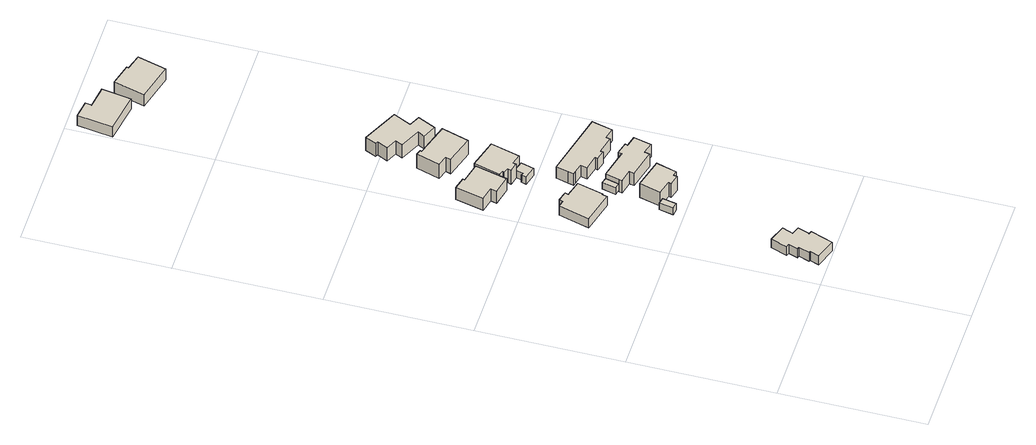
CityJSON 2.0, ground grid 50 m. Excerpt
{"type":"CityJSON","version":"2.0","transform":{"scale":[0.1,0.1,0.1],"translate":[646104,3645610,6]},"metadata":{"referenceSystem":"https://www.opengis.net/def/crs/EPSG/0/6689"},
"CityObjects":{
"building1":{"type":"Building","attributes":{"対照番号":"32849","class":"3001","usage":"403","yearOfConstruction":"0001","measuredHeight":5.1,"storeysAboveGround":1,"storeysBelowGround":0,"RiverFloodingRiskAttribute.description":"1","RiverFloodingRiskAttribute.rank":"2","RiverFloodingRiskAttribute.depth":1.59,"RiverFloodingRiskAttribute.adminType":"1","RiverFloodingRiskAttribute.scale":"2","RiverFloodingRiskAttribute.duration":8.7,"HighTideRiskAttribute.description":"1","HighTideRiskAttribute.rankOrg":"1","HighTideRiskAttribute.depth":0.07,"BuildingDetailAttribute.totalFloorArea":125,"BuildingDetailAttribute.buildingFootprintArea":125,"BuildingDetailAttribute.buildingStructureType":"601","BuildingDetailAttribute.buildingStructureOrgType":"601","BuildingDetailAttribute.urbanPlanType":"21","BuildingDetailAttribute.majorUsage":"403","BuildingDetailAttribute.orgUsage2":"4031","BuildingDetailAttribute.surveyYear":2022,"BuildingIDAttribute.prefecture":"43","BuildingIDAttribute.city":"43206"},"geometry":[{"type":"Solid","lod":"1","boundaries":[[[[0,1,2,3,4,5,6,7,8,9,10,11,12,13]],[[12,14,15,13]],[[11,16,14,12]],[[10,17,16,11]],[[9,18,17,10]],[[8,19,18,9]],[[7,20,19,8]],[[6,21,20,7]],[[5,22,21,6]],[[4,23,22,5]],[[3,24,23,4]],[[2,25,24,3]],[[1,26,25,2]],[[0,27,26,1]],[[13,15,27,0]],[[14,16,17,18,19,20,21,22,23,24,25,26,27,15]]]]}]},
"building2":{"type":"Building","attributes":{"対照番号":"33098","class":"3001","usage":"411","yearOfConstruction":1989,"measuredHeight":-9999,"storeysAboveGround":1,"storeysBelowGround":0,"RiverFloodingRiskAttribute.description":"1","RiverFloodingRiskAttribute.rank":"1","RiverFloodingRiskAttribute.depth":0.05,"RiverFloodingRiskAttribute.adminType":"1","RiverFloodingRiskAttribute.scale":"1","RiverFloodingRiskAttribute.duration":10,"HighTideRiskAttribute.description":"1","HighTideRiskAttribute.rankOrg":"1","HighTideRiskAttribute.depth":0.24,"BuildingDetailAttribute.totalFloorArea":12,"BuildingDetailAttribute.buildingFootprintArea":12,"BuildingDetailAttribute.buildingStructureType":"601","BuildingDetailAttribute.buildingStructureOrgType":"601","BuildingDetailAttribute.urbanPlanType":"21","BuildingDetailAttribute.majorUsage":"411","BuildingDetailAttribute.orgUsage2":"4111","BuildingDetailAttribute.surveyYear":2022,"BuildingIDAttribute.prefecture":"43","BuildingIDAttribute.city":"43206"},"geometry":[{"type":"Solid","lod":"1","boundaries":[[[[28,29,30,31]],[[30,32,33,31]],[[29,34,32,30]],[[28,35,34,29]],[[31,33,35,28]],[[32,34,35,33]]]]}]},
"building3":{"type":"Building","attributes":{"対照番号":"33104","class":"3001","usage":"411","yearOfConstruction":1977,"measuredHeight":4.8,"storeysAboveGround":1,"storeysBelowGround":0,"RiverFloodingRiskAttribute.description":"1","RiverFloodingRiskAttribute.rank":"2","RiverFloodingRiskAttribute.depth":1.82,"RiverFloodingRiskAttribute.adminType":"1","RiverFloodingRiskAttribute.scale":"2","RiverFloodingRiskAttribute.duration":9.5,"HighTideRiskAttribute.description":"1","HighTideRiskAttribute.rankOrg":"1","HighTideRiskAttribute.depth":0.1,"BuildingDetailAttribute.totalFloorArea":82,"BuildingDetailAttribute.buildingFootprintArea":82,"BuildingDetailAttribute.buildingStructureType":"601","BuildingDetailAttribute.buildingStructureOrgType":"601","BuildingDetailAttribute.urbanPlanType":"21","BuildingDetailAttribute.majorUsage":"411","BuildingDetailAttribute.orgUsage2":"4111","BuildingDetailAttribute.surveyYear":2022,"BuildingIDAttribute.prefecture":"43","BuildingIDAttribute.city":"43206"},"geometry":[{"type":"Solid","lod":"1","boundaries":[[[[36,37,38,39,40,41,42,43,44,45]],[[44,46,47,45]],[[43,48,46,44]],[[42,49,48,43]],[[41,50,49,42]],[[40,51,50,41]],[[39,52,51,40]],[[38,53,52,39]],[[37,54,53,38]],[[36,55,54,37]],[[45,47,55,36]],[[46,48,49,50,51,52,53,54,55,47]]]]}]},
"building4":{"type":"Building","attributes":{"対照番号":"33107","class":"3001","usage":"411","yearOfConstruction":1978,"measuredHeight":7.3,"storeysAboveGround":2,"storeysBelowGround":0,"RiverFloodingRiskAttribute.description":"1","RiverFloodingRiskAttribute.rank":"2","RiverFloodingRiskAttribute.depth":1.67,"RiverFloodingRiskAttribute.adminType":"1","RiverFloodingRiskAttribute.scale":"2","RiverFloodingRiskAttribute.duration":8.9,"BuildingDetailAttribute.totalFloorArea":164,"BuildingDetailAttribute.buildingFootprintArea":109,"BuildingDetailAttribute.buildingStructureType":"601","BuildingDetailAttribute.buildingStructureOrgType":"601","BuildingDetailAttribute.urbanPlanType":"21","BuildingDetailAttribute.majorUsage":"411","BuildingDetailAttribute.orgUsage2":"4111","BuildingDetailAttribute.surveyYear":2022,"BuildingIDAttribute.prefecture":"43","BuildingIDAttribute.city":"43206"},"geometry":[{"type":"Solid","lod":"1","boundaries":[[[[56,57,58,59,60,61,62,63]],[[62,64,65,63]],[[61,66,64,62]],[[60,67,66,61]],[[59,68,67,60]],[[58,69,68,59]],[[57,70,69,58]],[[56,71,70,57]],[[63,65,71,56]],[[64,66,67,68,69,70,71,65]]]]}]},
"building5":{"type":"Building","attributes":{"対照番号":"33100","class":"3001","usage":"411","yearOfConstruction":1989,"measuredHeight":7.5,"storeysAboveGround":2,"storeysBelowGround":0,"RiverFloodingRiskAttribute.description":"1","RiverFloodingRiskAttribute.rank":"2","RiverFloodingRiskAttribute.depth":1.99,"RiverFloodingRiskAttribute.adminType":"1","RiverFloodingRiskAttribute.scale":"2","RiverFloodingRiskAttribute.duration":12.7,"HighTideRiskAttribute.description":"1","HighTideRiskAttribute.rankOrg":"1","HighTideRiskAttribute.depth":0.17,"BuildingDetailAttribute.totalFloorArea":99,"BuildingDetailAttribute.buildingFootprintArea":54,"BuildingDetailAttribute.buildingStructureType":"601","BuildingDetailAttribute.buildingStructureOrgType":"601","BuildingDetailAttribute.urbanPlanType":"21","BuildingDetailAttribute.majorUsage":"411","BuildingDetailAttribute.orgUsage2":"4111","BuildingDetailAttribute.surveyYear":2022,"BuildingIDAttribute.prefecture":"43","BuildingIDAttribute.city":"43206"},"geometry":[{"type":"Solid","lod":"1","boundaries":[[[[72,73,74,75,76,77,78,79]],[[78,80,81,79]],[[77,82,80,78]],[[76,83,82,77]],[[75,84,83,76]],[[74,85,84,75]],[[73,86,85,74]],[[72,87,86,73]],[[79,81,87,72]],[[80,82,83,84,85,86,87,81]]]]}]},
"building6":{"type":"Building","attributes":{"class":"3003","usage":"461","yearOfConstruction":"0001","measuredHeight":-9999,"storeysAboveGround":9999,"storeysBelowGround":9999,"RiverFloodingRiskAttribute.description":"1","RiverFloodingRiskAttribute.rank":"2","RiverFloodingRiskAttribute.depth":1.86,"RiverFloodingRiskAttribute.adminType":"1","RiverFloodingRiskAttribute.scale":"2","RiverFloodingRiskAttribute.duration":9.5,"HighTideRiskAttribute.description":"1","HighTideRiskAttribute.rankOrg":"1","HighTideRiskAttribute.depth":0.17,"BuildingDetailAttribute.totalFloorArea":-9999,"BuildingDetailAttribute.buildingFootprintArea":-9999,"BuildingDetailAttribute.buildingStructureType":"611","BuildingDetailAttribute.buildingStructureOrgType":"611","BuildingDetailAttribute.urbanPlanType":"21","BuildingDetailAttribute.majorUsage":"461","BuildingDetailAttribute.orgUsage2":"9999","BuildingDetailAttribute.surveyYear":"0001","BuildingIDAttribute.prefecture":"43","BuildingIDAttribute.city":"43206"},"geometry":[{"type":"Solid","lod":"1","boundaries":[[[[88,89,90,91]],[[90,92,93,91]],[[89,94,92,90]],[[88,95,94,89]],[[91,93,95,88]],[[92,94,95,93]]]]}]},
"building7":{"type":"Building","attributes":{"対照番号":"33108","class":"3001","usage":"411","yearOfConstruction":1977,"measuredHeight":5,"storeysAboveGround":1,"storeysBelowGround":0,"RiverFloodingRiskAttribute.description":"1","RiverFloodingRiskAttribute.rank":"2","RiverFloodingRiskAttribute.depth":2.51,"RiverFloodingRiskAttribute.adminType":"1","RiverFloodingRiskAttribute.scale":"2","RiverFloodingRiskAttribute.duration":9.7,"HighTideRiskAttribute.description":"1","HighTideRiskAttribute.rankOrg":"4","HighTideRiskAttribute.depth":1.37,"BuildingDetailAttribute.totalFloorArea":19,"BuildingDetailAttribute.buildingFootprintArea":19,"BuildingDetailAttribute.buildingStructureType":"601","BuildingDetailAttribute.buildingStructureOrgType":"601","BuildingDetailAttribute.urbanPlanType":"21","BuildingDetailAttribute.majorUsage":"411","BuildingDetailAttribute.orgUsage2":"4111","BuildingDetailAttribute.surveyYear":2022,"BuildingIDAttribute.prefecture":"43","BuildingIDAttribute.city":"43206"},"geometry":[{"type":"Solid","lod":"1","boundaries":[[[[96,97,98,99,100,101]],[[100,102,103,101]],[[99,104,102,100]],[[98,105,104,99]],[[97,106,105,98]],[[96,107,106,97]],[[101,103,107,96]],[[102,104,105,106,107,103]]]]}]},
"building8":{"type":"Building","attributes":{"対照番号":"33110","class":"3001","usage":"411","yearOfConstruction":"0001","measuredHeight":7.9,"storeysAboveGround":2,"storeysBelowGround":0,"RiverFloodingRiskAttribute.description":"1","RiverFloodingRiskAttribute.rank":"2","RiverFloodingRiskAttribute.depth":2.28,"RiverFloodingRiskAttribute.adminType":"1","RiverFloodingRiskAttribute.scale":"2","RiverFloodingRiskAttribute.duration":8.9,"HighTideRiskAttribute.description":"1","HighTideRiskAttribute.rankOrg":"4","HighTideRiskAttribute.depth":1.01,"BuildingDetailAttribute.totalFloorArea":163,"BuildingDetailAttribute.buildingFootprintArea":109,"BuildingDetailAttribute.buildingStructureType":"601","BuildingDetailAttribute.buildingStructureOrgType":"601","BuildingDetailAttribute.urbanPlanType":"21","BuildingDetailAttribute.majorUsage":"411","BuildingDetailAttribute.orgUsage2":"4111","BuildingDetailAttribute.surveyYear":2022,"BuildingIDAttribute.prefecture":"43","BuildingIDAttribute.city":"43206"},"geometry":[{"type":"Solid","lod":"1","boundaries":[[[[108,109,110,111,112,113,114,115,116,117]],[[116,118,119,117]],[[115,120,118,116]],[[114,121,120,115]],[[113,122,121,114]],[[112,123,122,113]],[[111,124,123,112]],[[110,125,124,111]],[[109,126,125,110]],[[108,127,126,109]],[[117,119,127,108]],[[118,120,121,122,123,124,125,126,127,119]]]]}]},
"building9":{"type":"Building","attributes":{"対照番号":"33103","class":"3001","usage":"411","yearOfConstruction":1989,"measuredHeight":8,"storeysAboveGround":2,"storeysBelowGround":0,"RiverFloodingRiskAttribute.description":"1","RiverFloodingRiskAttribute.rank":"2","RiverFloodingRiskAttribute.depth":1.82,"RiverFloodingRiskAttribute.adminType":"1","RiverFloodingRiskAttribute.scale":"2","RiverFloodingRiskAttribute.duration":12.7,"HighTideRiskAttribute.description":"1","HighTideRiskAttribute.rankOrg":"1","HighTideRiskAttribute.depth":0.18,"BuildingDetailAttribute.totalFloorArea":140,"BuildingDetailAttribute.buildingFootprintArea":102,"BuildingDetailAttribute.buildingStructureType":"601","BuildingDetailAttribute.buildingStructureOrgType":"601","BuildingDetailAttribute.urbanPlanType":"21","BuildingDetailAttribute.majorUsage":"411","BuildingDetailAttribute.orgUsage2":"4111","BuildingDetailAttribute.surveyYear":2022,"BuildingIDAttribute.prefecture":"43","BuildingIDAttribute.city":"43206"},"geometry":[{"type":"Solid","lod":"1","boundaries":[[[[128,129,130,131,132,133,134,135,136,137,138,139,140]],[[139,141,142,140]],[[138,143,141,139]],[[137,144,143,138]],[[136,145,144,137]],[[135,146,145,136]],[[134,147,146,135]],[[133,148,147,134]],[[132,149,148,133]],[[131,150,149,132]],[[130,151,150,131]],[[129,152,151,130]],[[128,153,152,129]],[[140,142,153,128]],[[141,143,144,145,146,147,148,149,150,151,152,153,142]]]]}]},
"building10":{"type":"Building","attributes":{"対照番号":"33337","class":"3001","usage":"411","yearOfConstruction":2004,"measuredHeight":7.9,"storeysAboveGround":2,"storeysBelowGround":0,"RiverFloodingRiskAttribute.description":"1","RiverFloodingRiskAttribute.rank":"2","RiverFloodingRiskAttribute.depth":1.48,"RiverFloodingRiskAttribute.adminType":"1","RiverFloodingRiskAttribute.scale":"2","RiverFloodingRiskAttribute.duration":8.9,"HighTideRiskAttribute.description":"1","HighTideRiskAttribute.rankOrg":"4","HighTideRiskAttribute.depth":1.27,"BuildingDetailAttribute.totalFloorArea":140,"BuildingDetailAttribute.buildingFootprintArea":87,"BuildingDetailAttribute.buildingStructureType":"601","BuildingDetailAttribute.buildingStructureOrgType":"601","BuildingDetailAttribute.urbanPlanType":"21","BuildingDetailAttribute.majorUsage":"411","BuildingDetailAttribute.orgUsage2":"4111","BuildingDetailAttribute.surveyYear":2022,"BuildingIDAttribute.prefecture":"43","BuildingIDAttribute.city":"43206"},"geometry":[{"type":"Solid","lod":"1","boundaries":[[[[154,155,156,157,158,159,160,161]],[[160,162,163,161]],[[159,164,162,160]],[[158,165,164,159]],[[157,166,165,158]],[[156,167,166,157]],[[155,168,167,156]],[[154,169,168,155]],[[161,163,169,154]],[[162,164,165,166,167,168,169,163]]]]}]},
"building11":{"type":"Building","attributes":{"対照番号":"33095","class":"3001","usage":"411","yearOfConstruction":1989,"measuredHeight":6,"storeysAboveGround":1,"storeysBelowGround":0,"RiverFloodingRiskAttribute.description":"1","RiverFloodingRiskAttribute.rank":"2","RiverFloodingRiskAttribute.depth":1.54,"RiverFloodingRiskAttribute.adminType":"1","RiverFloodingRiskAttribute.scale":"2","RiverFloodingRiskAttribute.duration":12.7,"HighTideRiskAttribute.description":"1","HighTideRiskAttribute.rankOrg":"3","HighTideRiskAttribute.depth":0.61,"BuildingDetailAttribute.totalFloorArea":128,"BuildingDetailAttribute.buildingFootprintArea":128,"BuildingDetailAttribute.buildingStructureType":"601","BuildingDetailAttribute.buildingStructureOrgType":"601","BuildingDetailAttribute.urbanPlanType":"21","BuildingDetailAttribute.majorUsage":"411","BuildingDetailAttribute.orgUsage2":"4111","BuildingDetailAttribute.surveyYear":2022,"BuildingIDAttribute.prefecture":"43","BuildingIDAttribute.city":"43206"},"geometry":[{"type":"Solid","lod":"1","boundaries":[[[[170,171,172,173,174,175,176,177,178,179,180,181,182,183]],[[182,184,185,183]],[[181,186,184,182]],[[180,187,186,181]],[[179,188,187,180]],[[178,189,188,179]],[[177,190,189,178]],[[176,191,190,177]],[[175,192,191,176]],[[174,193,192,175]],[[173,194,193,174]],[[172,195,194,173]],[[171,196,195,172]],[[170,197,196,171]],[[183,185,197,170]],[[184,186,187,188,189,190,191,192,193,194,195,196,197,185]]]]}]},
"building12":{"type":"Building","attributes":{"対照番号":"33334","class":"3001","usage":"411","yearOfConstruction":1978,"measuredHeight":8.5,"storeysAboveGround":2,"storeysBelowGround":0,"RiverFloodingRiskAttribute.description":"1","RiverFloodingRiskAttribute.rank":"2","RiverFloodingRiskAttribute.depth":1.45,"RiverFloodingRiskAttribute.adminType":"1","RiverFloodingRiskAttribute.scale":"2","RiverFloodingRiskAttribute.duration":8.4,"HighTideRiskAttribute.description":"1","HighTideRiskAttribute.rankOrg":"1","HighTideRiskAttribute.depth":0.27,"BuildingDetailAttribute.totalFloorArea":161,"BuildingDetailAttribute.buildingFootprintArea":107,"BuildingDetailAttribute.buildingStructureType":"601","BuildingDetailAttribute.buildingStructureOrgType":"601","BuildingDetailAttribute.urbanPlanType":"21","BuildingDetailAttribute.majorUsage":"411","BuildingDetailAttribute.orgUsage2":"4111","BuildingDetailAttribute.surveyYear":2022,"BuildingIDAttribute.prefecture":"43","BuildingIDAttribute.city":"43206"},"geometry":[{"type":"Solid","lod":"1","boundaries":[[[[198,199,200,201,202,203,204,205,206,207,208,209]],[[208,210,211,209]],[[207,212,210,208]],[[206,213,212,207]],[[205,214,213,206]],[[204,215,214,205]],[[203,216,215,204]],[[202,217,216,203]],[[201,218,217,202]],[[200,219,218,201]],[[199,220,219,200]],[[198,221,220,199]],[[209,211,221,198]],[[210,212,213,214,215,216,217,218,219,220,221,211]]]]}]},
"building13":{"type":"Building","attributes":{"class":"3001","usage":"411","yearOfConstruction":2017,"measuredHeight":5.8,"storeysAboveGround":1,"storeysBelowGround":0,"RiverFloodingRiskAttribute.description":"1","RiverFloodingRiskAttribute.rank":"2","RiverFloodingRiskAttribute.depth":2.21,"RiverFloodingRiskAttribute.adminType":"1","RiverFloodingRiskAttribute.scale":"2","RiverFloodingRiskAttribute.duration":12.1,"HighTideRiskAttribute.description":"1","HighTideRiskAttribute.rankOrg":"2","HighTideRiskAttribute.depth":0.47,"BuildingDetailAttribute.totalFloorArea":112,"BuildingDetailAttribute.buildingFootprintArea":112,"BuildingDetailAttribute.buildingStructureType":"601","BuildingDetailAttribute.buildingStructureOrgType":"601","BuildingDetailAttribute.urbanPlanType":"21","BuildingDetailAttribute.majorUsage":"411","BuildingDetailAttribute.orgUsage2":"4111","BuildingDetailAttribute.surveyYear":2022,"BuildingIDAttribute.prefecture":"43","BuildingIDAttribute.city":"43206"},"geometry":[{"type":"Solid","lod":"1","boundaries":[[[[222,223,224,225,226,227]],[[226,228,229,227]],[[225,230,228,226]],[[224,231,230,225]],[[223,232,231,224]],[[222,233,232,223]],[[227,229,233,222]],[[228,230,231,232,233,229]]]]}]},
"building14":{"type":"Building","attributes":{"class":"3001","usage":"411","yearOfConstruction":2018,"measuredHeight":6.3,"storeysAboveGround":1,"storeysBelowGround":0,"RiverFloodingRiskAttribute.description":"1","RiverFloodingRiskAttribute.rank":"2","RiverFloodingRiskAttribute.depth":2.23,"RiverFloodingRiskAttribute.adminType":"1","RiverFloodingRiskAttribute.scale":"2","RiverFloodingRiskAttribute.duration":12.2,"HighTideRiskAttribute.description":"1","HighTideRiskAttribute.rankOrg":"3","HighTideRiskAttribute.depth":0.53,"BuildingDetailAttribute.totalFloorArea":110,"BuildingDetailAttribute.buildingFootprintArea":110,"BuildingDetailAttribute.buildingStructureType":"601","BuildingDetailAttribute.buildingStructureOrgType":"601","BuildingDetailAttribute.urbanPlanType":"21","BuildingDetailAttribute.majorUsage":"411","BuildingDetailAttribute.orgUsage2":"4111","BuildingDetailAttribute.surveyYear":2022,"BuildingIDAttribute.prefecture":"43","BuildingIDAttribute.city":"43206"},"geometry":[{"type":"Solid","lod":"1","boundaries":[[[[234,235,236,237,238,239]],[[238,240,241,239]],[[237,242,240,238]],[[236,243,242,237]],[[235,244,243,236]],[[234,245,244,235]],[[239,241,245,234]],[[240,242,243,244,245,241]]]]}]}
},
"vertices":[
[148,134,18],[176,124,18],[161,83,18],[172,80,18],[144,2,18],[74,27,18],[85,59,18],[80,61,18],[93,98,18],[85,100,18],[96,132,18],[85,136,18],[105,193,18],[162,172,18],[105,193,58],[162,172,58],[85,136,58],[96,132,58],[85,100,58],[93,98,58],[80,61,58],[85,59,58],[74,27,58],[144,2,58],[172,80,58],[161,83,58],[176,124,58],[148,134,58],
[184,529,15],[162,533,15],[172,582,15],[194,578,15],[172,582,45],[194,578,45],[162,533,45],[184,529,45],
[117,867,17],[172,852,17],[149,763,17],[146,763,17],[141,745,17],[30,775,17],[58,881,17],[82,875,17],[86,888,17],[120,879,17],[86,888,58],[120,879,58],[82,875,58],[58,881,58],[30,775,58],[141,745,58],[146,763,58],[149,763,58],[172,852,58],[117,867,58],
[74,1198,18],[143,1181,18],[116,1071,18],[53,1086,18],[58,1106,18],[11,1118,18],[34,1215,18],[76,1204,18],[34,1215,72],[76,1204,72],[11,1118,72],[58,1106,72],[53,1086,72],[116,1071,72],[143,1181,72],[74,1198,72],
[288,559,16],[271,563,16],[268,550,16],[232,560,16],[235,569,16],[186,583,16],[206,657,16],[307,630,16],[206,657,79],[307,630,79],[186,583,79],[235,569,79],[232,560,79],[268,550,79],[271,563,79],[288,559,79],
[216,729,16],[196,734,16],[209,781,16],[228,776,16],[209,781,46],[228,776,46],[196,734,46],[216,729,46],
[211,1009,10],[167,1021,10],[172,1038,10],[180,1035,10],[188,1064,10],[223,1054,10],[188,1064,43],[223,1054,43],[180,1035,43],[172,1038,43],[167,1021,43],[211,1009,43],
[223,1060,10],[188,1069,10],[185,1059,10],[154,1067,10],[158,1080,10],[140,1085,10],[142,1091,10],[126,1096,10],[151,1188,10],[250,1160,10],[151,1188,73],[250,1160,73],[126,1096,73],[142,1091,73],[140,1085,73],[158,1080,73],[154,1067,73],[185,1059,73],[188,1069,73],[223,1060,73],
[331,764,11],[373,753,11],[370,743,11],[408,734,11],[393,673,11],[355,683,11],[351,665,11],[255,689,11],[259,706,11],[213,717,11],[216,729,11],[228,776,11],[328,751,11],[228,776,67],[328,751,67],[216,729,67],[213,717,67],[259,706,67],[255,689,67],[351,665,67],[355,683,67],[393,673,67],[408,734,67],[370,743,67],[373,753,67],[331,764,67],
[154,1363,12],[269,1327,12],[241,1234,12],[144,1263,12],[150,1282,12],[113,1293,12],[138,1374,12],[156,1368,12],[138,1374,76],[156,1368,76],[113,1293,76],[150,1282,76],[144,1263,76],[241,1234,76],[269,1327,76],[154,1363,76],
[430,812,6],[392,821,6],[389,807,6],[329,821,6],[327,813,6],[294,821,6],[296,830,6],[246,842,6],[251,865,6],[217,873,6],[208,875,6],[213,896,6],[223,938,6],[447,883,6],[223,938,58],[447,883,58],[213,896,58],[208,875,58],[217,873,58],[251,865,58],[246,842,58],[296,830,58],[294,821,58],[327,813,58],[329,821,58],[389,807,58],[392,821,58],[430,812,58],
[265,1433,10],[302,1415,10],[273,1353,10],[227,1375,10],[239,1399,10],[170,1431,10],[181,1456,10],[144,1474,10],[162,1511,10],[153,1515,10],[171,1552,10],[294,1493,10],[171,1552,69],[294,1493,69],[153,1515,69],[162,1511,69],[144,1474,69],[181,1456,69],[170,1431,69],[239,1399,69],[227,1375,69],[273,1353,69],[302,1415,69],[265,1433,69],
[79,2432,11],[156,2420,11],[140,2319,11],[4,2341,11],[23,2463,11],[83,2454,11],[23,2463,57],[83,2454,57],[4,2341,57],[140,2319,57],[156,2420,57],[79,2432,57],
[266,2363,11],[320,2348,11],[293,2248,11],[164,2283,11],[193,2390,11],[267,2370,11],[193,2390,62],[267,2370,62],[164,2283,62],[293,2248,62],[320,2348,62],[266,2363,62]
]}
